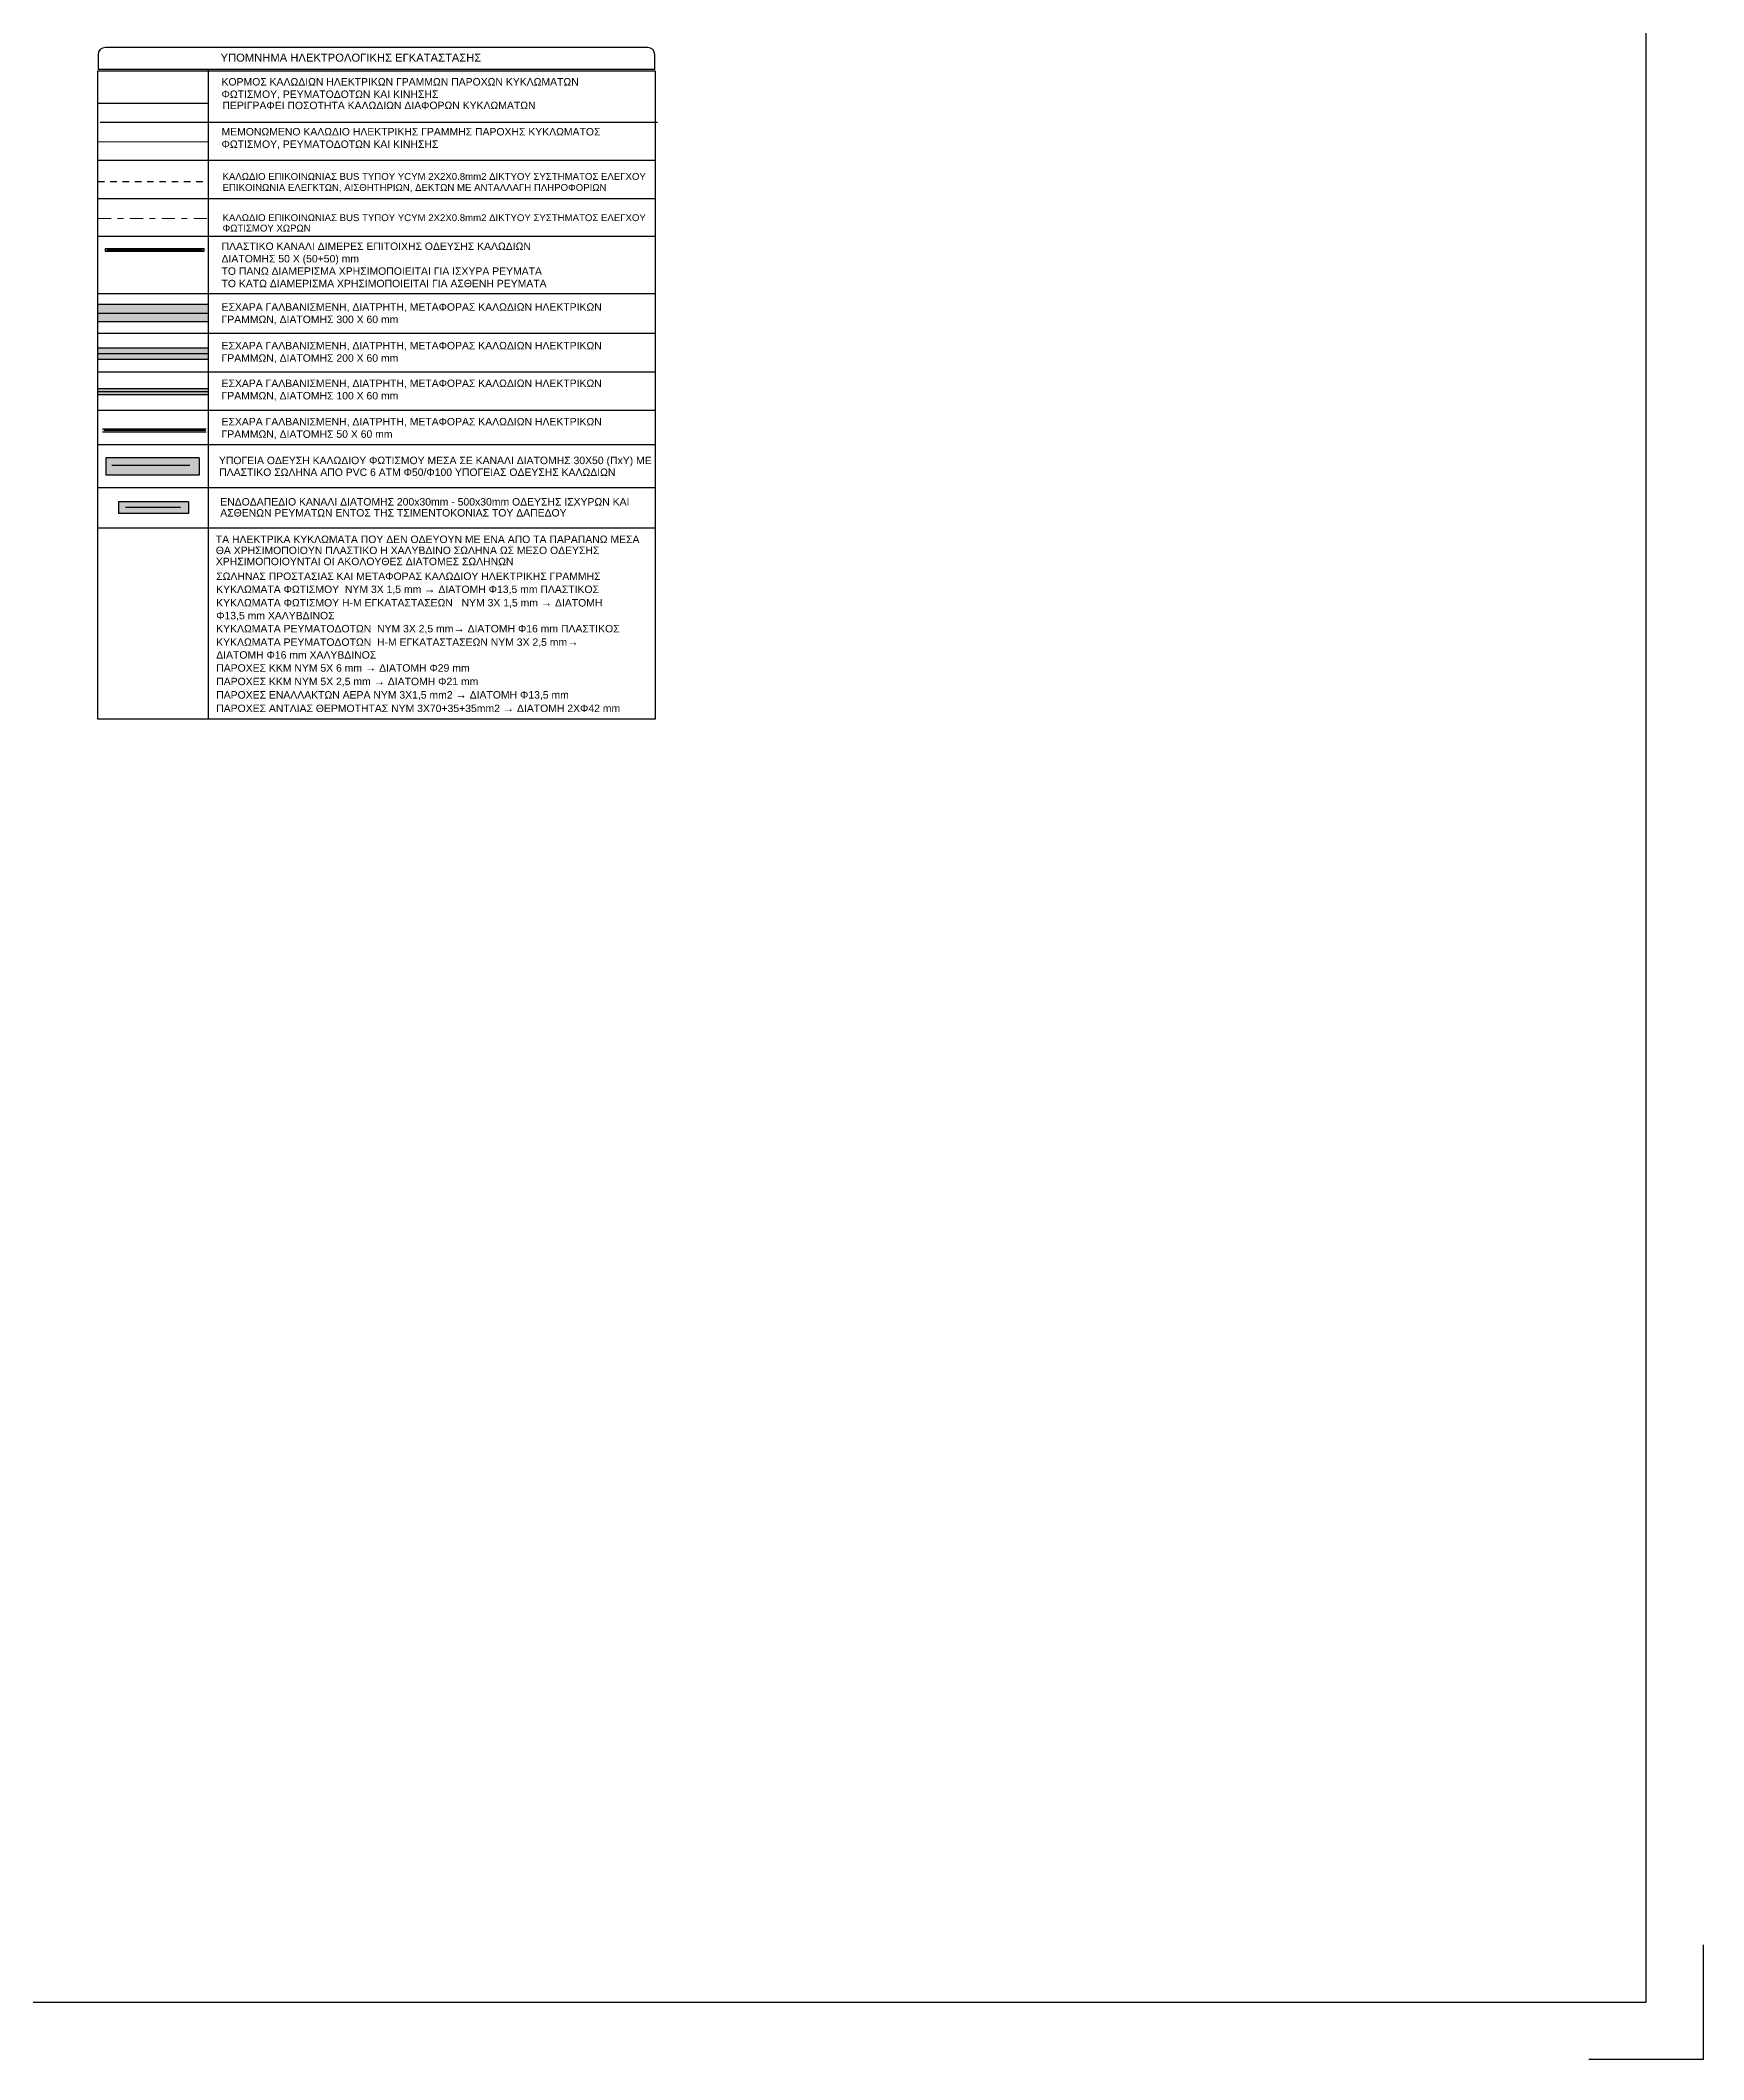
# Model space of a CAD drawing. Header units: metres. Extents: x -11 to 85, y -301 to 135.
# Drawn here: x 55 to 84, y 0 to 35.21 of the extents above; entities that cross this region are included whole.
import ezdxf

# ---------------------------------------------------------------- set-up
doc = ezdxf.new("R2010")
doc.units = ezdxf.units.M
doc.header["$LTSCALE"] = 0.036
doc.linetypes.add('DASHDOT2', pattern=[12.7, 6.35, -3.175, 0, -3.175])
doc.linetypes.add('HIDDEN2', pattern=[4.7625, 3.175, -1.5875])
for name, color, linetype in [('BORDER', 5, 'Continuous'), ('elec endodapedio hatch', 41, 'Continuous'), ('elec endodapedio kanali', 34, 'Continuous'), ('elec plas kanali hatch', 211, 'Continuous'), ('elec sxara', 45, 'Continuous'), ('electext', 20, 'Continuous'), ('LAYER-ON', 4, 'Continuous'), ('MARKS', 2, 'Continuous')]:
    doc.layers.add(name, color=color, linetype=linetype)
for name, color, linetype, lineweight in [('elec kanali akalyptou hatch', 71, 'Continuous', 0), ('elec kanali hatch', 21, 'Continuous', 0), ('elec light con kalodio', 94, 'DASHDOT2', 0), ('elec light knx cable', 94, 'HIDDEN2', 30), ('elec plas kanali', 244, 'Continuous', 25), ('electrica', 162, 'Continuous', 0), ('electrika paroxes', 162, 'Continuous', 30)]:
    doc.layers.add(name, color=color, linetype=linetype, lineweight=lineweight)
doc.styles.get("Standard").update_dxf_attribs({"font": 'arial.ttf'})

# ---------------------------------------------------------------- blocks, each defined once
blk = doc.blocks.new('art103')
at = {"layer": 'BORDER'}
for p, q in [((20.75, 0.25), (20.75, 14.6)), ((0.25, 0.25), (20.75, 0.25))]:
    blk.add_line(p, q, dxfattribs=at)
at = {"layer": 'MARKS'}
for q in [(21, 0.5), (20.5, 0)]:
    blk.add_line((21, 0), q, dxfattribs=at)

msp = doc.modelspace()

# ---------------------------------------------------------------- hatches: boundary and pattern name
at = {"layer": 'elec endodapedio hatch'}
msp.add_hatch(color=256, dxfattribs=at).paths.add_polyline_path([(57.578, 26.964), (57.578, 27.164), (56.36, 27.164), (56.36, 26.964)])
at = {"layer": 'elec kanali akalyptou hatch'}
msp.add_hatch(color=256, dxfattribs=at).paths.add_polyline_path([(57.764, 27.634), (57.764, 27.934), (56.138, 27.934), (56.138, 27.634)])
at = {"layer": 'elec kanali hatch'}
h = msp.add_hatch(color=256, dxfattribs=at)
h.paths.add_polyline_path([(57.927, 30.614), (56.001, 30.614), (56.001, 30.454), (57.927, 30.454)])
h.paths.add_polyline_path([(57.927, 30.454), (56.001, 30.454), (56.001, 30.314), (57.927, 30.314)])
for points in [[(57.927, 29.654), (57.927, 29.854), (56.001, 29.854), (56.001, 29.654)], [(56.001, 29.135), (56.001, 29.035), (57.927, 29.035), (57.927, 29.135)], [(57.466, 28.439), (56.078, 28.439), (56.078, 28.389), (57.466, 28.389)], [(57.701, 28.439), (56.313, 28.439), (56.313, 28.389), (57.701, 28.389)], [(57.886, 28.439), (56.498, 28.439), (56.498, 28.389), (57.886, 28.389)]]:
    msp.add_hatch(color=256, dxfattribs=at).paths.add_polyline_path(points)
at = {"layer": 'elec plas kanali hatch'}
msp.add_hatch(color=256, dxfattribs=at).paths.add_polyline_path([(57.854, 31.587), (56.128, 31.587), (56.128, 31.537), (57.854, 31.537)])

# ---------------------------------------------------------------- linework, layer by layer
at = {"layer": 'elec endodapedio kanali'}
for p, q in [((57.578, 27.164), (56.36, 27.164)), ((56.36, 27.164), (56.36, 26.964)), ((57.578, 27.164), (57.578, 26.964)), ((57.578, 26.964), (56.36, 26.964))]:
    msp.add_line(p, q, dxfattribs=at)
at = {"layer": 'elec light con kalodio'}
msp.add_line((56.001, 32.108), (57.927, 32.108), dxfattribs=at)
at = {"layer": 'elec light knx cable'}
msp.add_line((56.001, 32.752), (57.927, 32.752), dxfattribs=at)
at = {"layer": 'elec plas kanali'}
for p, q in [((56.128, 31.587), (57.854, 31.587)), ((56.128, 31.587), (56.128, 31.537)), ((56.128, 31.537), (57.854, 31.537)), ((57.854, 31.537), (57.854, 31.587))]:
    msp.add_line(p, q, dxfattribs=at)
at = {"layer": 'elec sxara'}
for p, q in [((56.001, 30.614), (57.927, 30.614)), ((56.001, 30.314), (57.927, 30.314)), ((56.001, 29.854), (57.927, 29.854)), ((56.001, 29.654), (57.927, 29.654)), ((57.927, 29.135), (56.001, 29.135)), ((57.927, 29.035), (56.001, 29.035)), ((56.078, 28.439), (57.887, 28.439)), ((56.078, 28.389), (57.887, 28.389)), ((57.764, 27.934), (56.138, 27.934)), ((56.138, 27.934), (56.138, 27.634)), ((57.764, 27.934), (57.764, 27.634)), ((57.764, 27.634), (56.138, 27.634))]:
    msp.add_line(p, q, dxfattribs=at)
at = {"layer": 'electext'}
for p, q in [((56.003, 34.963), (56.003, 34.706)), ((65.585, 35.091), (56.131, 35.091)), ((65.713, 34.706), (65.713, 34.963)), ((56.001, 34.684), (65.715, 34.684)), ((56.001, 23.375), (56.001, 34.684)), ((65.713, 34.706), (56.003, 34.706)), ((57.927, 23.375), (57.927, 34.71)), ((65.715, 34.684), (65.715, 23.375)), ((56.042, 33.789), (65.756, 33.789)), ((65.715, 33.12), (56.001, 33.12)), ((65.715, 32.45), (56.001, 32.45)), ((65.715, 31.791), (56.001, 31.791)), ((65.715, 30.796), (56.001, 30.796)), ((65.715, 30.1), (56.001, 30.1)), ((65.715, 29.43), (56.001, 29.43)), ((65.715, 28.761), (56.001, 28.761)), ((65.715, 28.158), (56.001, 28.158)), ((65.715, 27.411), (56.001, 27.411)), ((65.715, 26.705), (56.001, 26.705)), ((65.715, 23.375), (56.001, 23.375))]:
    msp.add_line(p, q, dxfattribs=at)
for centre, start, end in [((56.131, 34.963), 90, 180), ((65.585, 34.963), 0, 90)]:
    msp.add_arc(centre, 0.128, start, end, dxfattribs=at)
at = {"layer": 'electrica'}
msp.add_line((56.001, 33.443), (57.927, 33.443), dxfattribs=at)
at = {"layer": 'electrika paroxes'}
for p, q in [((56.001, 34.119), (57.927, 34.119)), ((56.153, 31.56), (57.826, 31.56)), ((56.001, 30.454), (57.927, 30.454)), ((56.001, 29.754), (57.927, 29.754)), ((57.927, 29.085), (56.001, 29.085)), ((57.875, 28.413), (56.109, 28.413)), ((57.604, 27.8), (56.241, 27.8)), ((57.443, 27.068), (56.481, 27.068))]:
    msp.add_line(p, q, dxfattribs=at)

# ---------------------------------------------------------------- block references
at = {"layer": 'LAYER-ON', "xscale": 4, "yscale": 4, "zscale": 4}
msp.add_blockref('art103', (0, 0), dxfattribs=at)

# ---------------------------------------------------------------- texts
at = {"layer": 'electext'}
for s, height, p in [('ΠΕΡΙΓΡΑΦΕΙ ΠΟΣΟΤΗΤΑ ΚΑΛΩΔΙΩΝ ΔΙΑΦΟΡΩΝ ΚΥΚΛΩΜΑΤΩΝ ', 0.13, (58.172, 34.015)), ('KAΛΩΔΙΟ ΕΠΙKΟΙΝΩΝΙΑΣ BUS ΤΥΠΟΥ YCYM 2X2X0.8mm2 ΔΙΚΤΥΟΥ ΣΥΣΤΗΜΑΤΟΣ ΕΛΕΓΧΟY', 0.12, (58.174, 32.781)), ('EΠΙΚΟΙΝΩΝΙΑ ΕΛΕΓΚΤΩΝ, ΑΙΣΘΗΤΗΡΙΩΝ, ΔΕΚΤΩΝ ΜΕ ΑΝΤΑΛΛΑΓΗ ΠΛΗΡΟΦΟΡΙΩΝ', 0.12, (58.174, 32.589)), ('KAΛΩΔΙΟ ΕΠΙKΟΙΝΩΝΙΑΣ BUS ΤΥΠΟΥ YCYM 2X2X0.8mm2 ΔΙΚΤΥΟΥ ΣΥΣΤΗΜΑΤΟΣ ΕΛΕΓΧΟY', 0.12, (58.174, 32.062)), ('ΦΩΤΙΣΜΟΥ ΧΩΡΩΝ', 0.12, (58.174, 31.88)), ('ΥΠΟΓΕΙΑ ΟΔΕΥΣΗ ΚΑΛΩΔΙΟΥ ΦΩΤΙΣΜΟΥ ΜΕΣΑ ΣΕ ΚΑΝΑΛΙ ΔΙΑΤΟΜΗΣ 30Χ50 (ΠxY) ME ', 0.13, (58.11, 27.824)), ('ENΔΟΔΑΠΕΔΙΟ ΚΑΝΑΛΙ ΔΙΑΤΟΜΗΣ 200x30mm - 500x30mm ΟΔΕΥΣΗΣ ΙΣΧΥΡΩΝ ΚΑΙ ', 0.13, (58.134, 27.102)), ('ΑΣΘΕΝΩΝ ΡΕΥΜΑΤΩΝ ΕΝΤΟΣ ΤΗΣ ΤΣΙΜΕΝΤΟΚΟΝΙΑΣ ΤΟΥ ΔΑΠΕΔΟΥ', 0.13, (58.134, 26.91)), ('TA ΗΛΕΚΤΡΙΚΑ ΚΥΚΛΩΜΑΤΑ ΠΟΥ ΔΕΝ ΟΔΕΥΟΥΝ ΜΕ ΕΝΑ ΑΠΟ ΤΑ ΠΑΡΑΠΑΝΩ ΜΕΣΑ', 0.13, (58.056, 26.448)), ('ΧΡΗΣΙΜΟΠΟΙΟΥΝΤΑΙ ΟΙ ΑΚΟΛΟΥΘΕΣ ΔΙΑΤΟΜΕΣ ΣΩΛΗΝΩΝ ', 0.13, (58.056, 26.062)), ('ΘΑ ΧΡΗΣΙΜΟΠΟΙΟΥΝ ΠΛΑΣΤΙΚΟ Η ΧΑΛΥΒΔΙΝΟ ΣΩΛΗΝΑ ΩΣ ΜΕΣΟ ΟΔΕΥΣΗΣ ', 0.13, (58.056, 26.255))]:
    msp.add_text(s, height=height, dxfattribs=at).set_placement(p)
at = {"layer": 'electext', "attachment_point": 1}
for s, insert, char_height, width in [('{\\fArial|b0|i0|c161|p34;ΥΠΟΜΝΗΜΑ ΗΛΕΚΤΡΟΛΟΓΙΚΗΣ ΕΓΚΑΤΑΣΤΑΣΗΣ}', (58.139, 34.983), 0.14, 7.31928), ('{\\fArial|b0|i0|c161|p34;ΚΟΡΜΟΣ ΚΑΛΩΔΙΩΝ ΗΛΕΚΤΡΙΚΩΝ ΓΡΑΜΜΩΝ ΠΑΡΟΧΩΝ ΚΥΚΛΩΜΑΤΩΝ ΦΩΤΙΣΜΟΥ, ΡΕΥΜΑΤΟΔΟΤΩΝ ΚΑΙ ΚΙΝΗΣΗΣ}', (58.156, 34.557), 0.13, 7.12633), ('{\\fArial|b0|i0|c161|p34;ΜΕΜΟΝΩΜΕΝΟ ΚΑΛΩΔΙΟ ΗΛΕΚΤΡΙΚΗΣ ΓΡΑΜΜΗΣ ΠΑΡΟΧΗΣ ΚΥΚΛΩΜΑΤΟΣ ΦΩΤΙΣΜΟΥ, ΡΕΥΜΑΤΟΔΟΤΩΝ ΚΑΙ ΚΙΝΗΣΗΣ}', (58.156, 33.686), 0.13, 7.12633), ('ΠΛΑΣΤΙΚΟ ΚΑΝΑΛΙ ΔΙΜΕΡΕΣ ΕΠΙΤΟΙΧΗΣ ΟΔΕΥΣΗΣ ΚΑΛΩΔΙΩΝ\\PΔΙΑΤΟΜΗΣ 50 Χ (50+50) mm\\PTO ΠΑΝΩ ΔΙΑΜΕΡΙΣΜΑ ΧΡΗΣΙΜΟΠΟΙΕΙΤΑΙ ΓΙΑ ΙΣΧΥΡΑ ΡΕΥΜΑΤΑ\\PΤΟ ΚΑΤΩ ΔΙΑΜΕΡΙΣΜΑ ΧΡΗΣΙΜΟΠΟΙΕΙΤΑΙ ΓΙΑ ΑΣΘΕΝΗ ΡΕΥΜΑΤΑ', (58.156, 31.689), 0.13, 7.12633), ('{\\fArial|b0|i0|c161|p34;ΕΣΧΑΡΑ ΓΑΛΒΑΝΙΣΜΕΝΗ, ΔΙΑΤΡΗΤΗ, ΜΕΤΑΦΟΡΑΣ ΚΑΛΩΔΙΩΝ ΗΛΕΚΤΡΙΚΩΝ ΓΡΑΜΜΩΝ, ΔΙΑΤΟΜΗΣ 300 Χ 60 mm}', (58.156, 30.63), 0.13, 7.12633), ('{\\fArial|b0|i0|c161|p34;ΕΣΧΑΡΑ ΓΑΛΒΑΝΙΣΜΕΝΗ, ΔΙΑΤΡΗΤΗ, ΜΕΤΑΦΟΡΑΣ ΚΑΛΩΔΙΩΝ ΗΛΕΚΤΡΙΚΩΝ ΓΡΑΜΜΩΝ, ΔΙΑΤΟΜΗΣ 200 Χ 60 mm}', (58.156, 29.956), 0.13, 7.12633), ('{\\fArial|b0|i0|c161|p34;ΕΣΧΑΡΑ ΓΑΛΒΑΝΙΣΜΕΝΗ, ΔΙΑΤΡΗΤΗ, ΜΕΤΑΦΟΡΑΣ ΚΑΛΩΔΙΩΝ ΗΛΕΚΤΡΙΚΩΝ ΓΡΑΜΜΩΝ, ΔΙΑΤΟΜΗΣ 100 Χ 60 mm}', (58.156, 29.299), 0.13, 7.12633), ('ΕΣΧΑΡΑ ΓΑΛΒΑΝΙΣΜΕΝΗ, ΔΙΑΤΡΗΤΗ, ΜΕΤΑΦΟΡΑΣ ΚΑΛΩΔΙΩΝ ΗΛΕΚΤΡΙΚΩΝ ΓΡΑΜΜΩΝ, ΔΙΑΤΟΜΗΣ 50 Χ 60 mm', (58.156, 28.63), 0.13, 7.12633), ('ΠΛΑΣΤΙΚΟ ΣΩΛΗΝΑ ΑΠΟ PVC 6 ΑΤΜ Φ50/Φ100 ΥΠΟΓΕΙΑΣ ΟΔΕΥΣΗΣ ΚΑΛΩΔΙΩΝ', (58.115, 27.748), 0.13, 7.12633), ('ΣΩΛΗΝΑΣ ΠΡΟΣΤΑΣΙΑΣ ΚΑΙ ΜΕΤΑΦΟΡΑΣ ΚΑΛΩΔΙΟΥ ΗΛΕΚΤΡΙΚΗΣ ΓΡΑΜΜΗΣ\\PΚΥΚΛΩΜΑΤΑ ΦΩΤΙΣΜΟΥ  NYM 3X 1,5 mm {\\fArial|b0|i0|c134|p34;\\H1.083x;→\\fArial|b0|i0|c161|p34;\\H0.9234x; ΔΙΑΤΟΜΗ Φ13,5 mm ΠΛΑΣΤΙΚΟΣ\\PΚΥΚΛΩΜΑΤΑ ΦΩΤΙΣΜΟΥ Η-Μ ΕΓΚΑΤΑΣΤΑΣΕΩΝ   NYM 3X 1,5 mm \\fArial|b0|i0|c134|p34;\\H1.083x;→\\fArial|b0|i0|c161|p34;\\H0.9234x; ΔΙΑΤΟΜΗ Φ13,5 mm ΧΑΛΥΒΔΙΝΟΣ\\PΚΥΚΛΩΜΑΤΑ ΡΕΥΜΑΤΟΔΟΤΩΝ  NYM 3X 2,5 mm\\fArial|b0|i0|c134|p34;\\H1.083x;→\\fArial|b0|i0|c161|p34;\\H0.9234x; ΔΙΑΤΟΜΗ Φ16 mm \\H0.9999x;ΠΛΑΣΤΙΚΟΣ\\P\\H0.9999x;ΚΥΚΛΩΜΑΤΑ ΡΕΥΜΑΤΟΔΟΤΩΝ  Η-Μ ΕΓΚΑΤΑΣΤΑΣΕΩΝ NYM 3X 2,5 mm\\fArial|b0|i0|c134|p34;\\H1.083x;→\\fArial|b0|i0|c161|p34;\\H0.9234x; ΔΙΑΤΟΜΗ Φ16 mm ΧΑΛΥΒΔΙΝΟΣ\\PΠΑΡΟΧΕΣ ΚΚΜ \\H0.9999x;NYM 5X 6 mm \\fArial|b0|i0|c134|p34;\\H1.083x;→\\fArial|b0|i0|c161|p34;\\H0.9234x; ΔΙΑΤΟΜΗ Φ29 mm\\PΠΑΡΟΧΕΣ ΚΚΜ \\H0.9999x;NYM 5X 2,5 mm \\fArial|b0|i0|c134|p34;\\H1.083x;→\\fArial|b0|i0|c161|p34;\\H0.9234x; ΔΙΑΤΟΜΗ Φ21 mm\\PΠΑΡΟΧΕΣ ENAΛΛΑΚΤΩΝ ΑΕΡΑ \\H0.9999x;NYM 3X1,5 mm2 \\fArial|b0|i0|c134|p34;\\H1.083x;→\\fArial|b0|i0|c161|p34;\\H0.9234x; ΔΙΑΤΟΜΗ Φ13,5 mm\\PΠΑΡΟΧΕΣ ΑΝΤΛΙΑΣ ΘΕΡΜΟΤΗΤΑΣ \\H0.9999x;NYM 3X70+35+35mm2 \\fArial|b0|i0|c134|p34;\\H1.083x;→\\fArial|b0|i0|c161|p34;\\H0.9234x; ΔΙΑΤΟΜΗ 2ΧΦ42 mm}', (58.063, 25.934), 0.13, 7.12633)]:
    msp.add_mtext(s, dxfattribs=dict(at, insert=insert, char_height=char_height, width=width))

doc.saveas('drawing.dxf')
